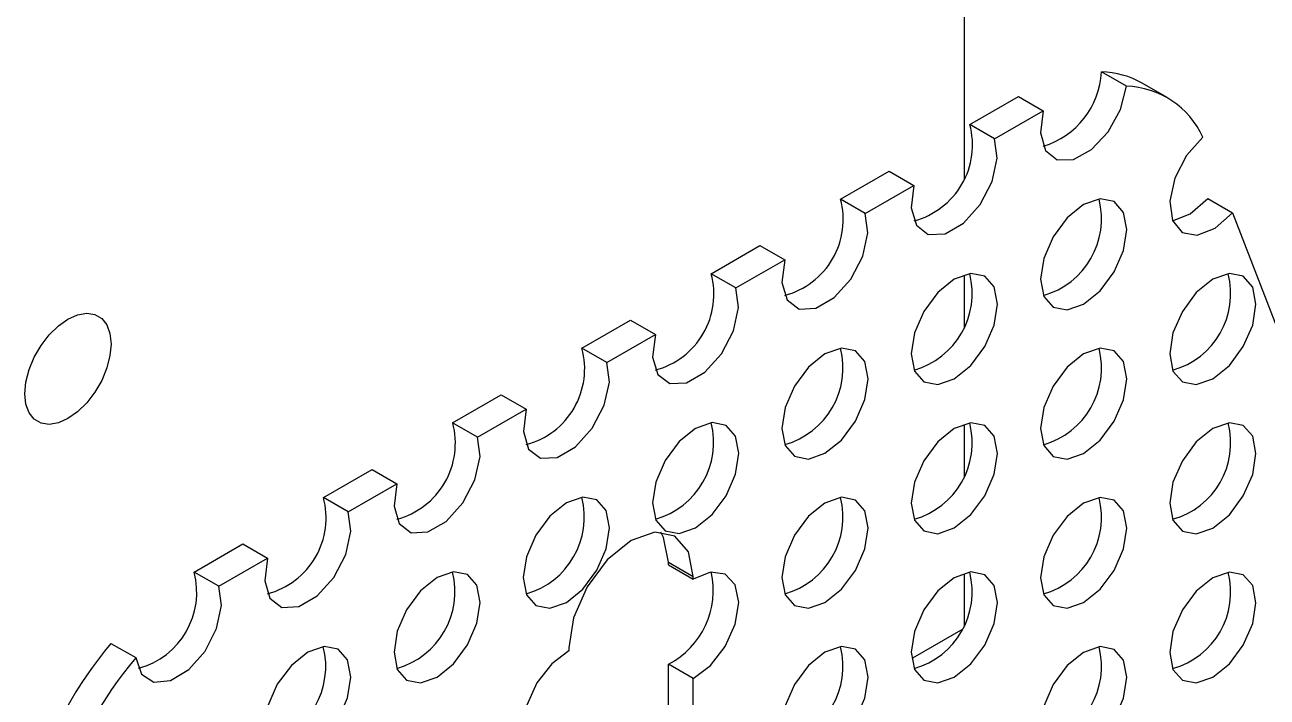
# Model space of a CAD drawing. Extents: x 0 to 7.59, y -7.34 to 0.
# Drawn here: x 5.125 to 6.399, y -5.08 to -4.391 of the extents above; entities that cross this region are included whole.
import ezdxf

# ---------------------------------------------------------------- set-up
doc = ezdxf.new("R2010")
doc.units = 0
doc.header["$LTSCALE"] = 0.5
doc.header["$MEASUREMENT"] = 0
doc.layers.add('Brackets', color=181, linetype='CONTINUOUS')
doc.layers.add('End Cap', color=92, linetype='CONTINUOUS')

msp = doc.modelspace()

# ---------------------------------------------------------------- linework, layer by layer
at = {"layer": 'Brackets', "transparency": 16777216}
for p, q in [((6.2546, -4.4535), (6.2292, -4.4389)), ((6.2963, -4.4651), (6.2709, -4.4505)), ((6.094, -4.4928), (6.144, -4.464)), ((6.144, -4.464), (6.1694, -4.4787)), ((6.1194, -4.5075), (6.1694, -4.4787)), ((6.1194, -4.5075), (6.094, -4.4928)), ((5.9614, -4.5694), (6.0114, -4.5405)), ((6.0114, -4.5405), (6.0368, -4.5552)), ((5.9868, -4.584), (6.0368, -4.5552)), ((5.9868, -4.584), (5.9614, -4.5694)), ((6.338, -4.5687), (6.3634, -4.5833)), ((6.3634, -4.5833), (6.4376, -4.7758)), ((5.8289, -4.6459), (5.8788, -4.6171)), ((5.8788, -4.6171), (5.9042, -4.6317)), ((5.8542, -4.6605), (5.9042, -4.6317)), ((5.8542, -4.6605), (5.8289, -4.6459)), ((5.6963, -4.7224), (5.7462, -4.6936)), ((5.7462, -4.6936), (5.7716, -4.7082)), ((5.7217, -4.7371), (5.7716, -4.7082)), ((5.7217, -4.7371), (5.6963, -4.7224)), ((5.5637, -4.7989), (5.6136, -4.7701)), ((5.6136, -4.7701), (5.639, -4.7847)), ((5.5891, -4.8136), (5.639, -4.7847)), ((5.5891, -4.8136), (5.5637, -4.7989)), ((5.4311, -4.8754), (5.4811, -4.8466)), ((5.4811, -4.8466), (5.5064, -4.8613)), ((5.4565, -4.8901), (5.5064, -4.8613)), ((5.4565, -4.8901), (5.4311, -4.8754)), ((5.2985, -4.952), (5.3485, -4.9231)), ((5.3485, -4.9231), (5.3739, -4.9378)), ((5.3239, -4.9666), (5.3739, -4.9378)), ((5.7849, -4.9418), (5.8103, -4.9564)), ((5.7849, -4.9447), (5.7849, -4.9418)), ((5.3239, -4.9666), (5.2985, -4.952)), ((5.7849, -4.9447), (5.8103, -4.9593)), ((5.8103, -4.9593), (5.8103, -4.9564)), ((5.2133, -5.0252), (5.2387, -5.0398)), ((5.683, -5.0299), (5.683, -5.0328)), ((5.8103, -5.0612), (5.7849, -5.0466)), ((5.7849, -5.0949), (5.7849, -5.0466)), ((5.8103, -5.1095), (5.8103, -5.0612))]:
    msp.add_line(p, q, dxfattribs=at)
at = {"layer": 'Brackets', "transparency": 16777216, "flags": 128}
for points in [[(6.1694, -4.4787), (6.1666, -4.5015), (6.1716, -4.5193), (6.1835, -4.5289), (6.2002, -4.5286), (6.2188, -4.5185), (6.2359, -4.5003), (6.2486, -4.4773), (6.2546, -4.4535)], [(6.0368, -4.5552), (6.034, -4.5783), (6.0392, -4.5962), (6.0515, -4.6056), (6.0687, -4.6048), (6.0875, -4.5939), (6.1046, -4.5749), (6.1169, -4.5513), (6.1222, -4.5274), (6.1194, -4.5075)], [(6.333, -4.5058), (6.3163, -4.5247), (6.3043, -4.5479), (6.2992, -4.5715), (6.3018, -4.5912), (6.3117, -4.6035), (6.3272, -4.6064), (6.3455, -4.5992), (6.3634, -4.5833)], [(6.2107, -4.575), (6.1938, -4.5887), (6.1794, -4.608), (6.1698, -4.6301), (6.1665, -4.6516), (6.1698, -4.6692), (6.1794, -4.6802), (6.1938, -4.683), (6.2107, -4.6771), (6.2276, -4.6635), (6.2419, -4.6441), (6.2515, -4.622), (6.2549, -4.6006), (6.2515, -4.583), (6.2419, -4.5719), (6.2276, -4.5692), (6.2107, -4.575)], [(6.302, -4.5917), (6.3201, -4.5846), (6.338, -4.5687)], [(5.9042, -4.6317), (5.9014, -4.6548), (5.9066, -4.6727), (5.919, -4.6821), (5.9361, -4.6813), (5.9549, -4.6704), (5.9721, -4.6515), (5.9844, -4.6279), (5.9896, -4.6039), (5.9868, -4.584)], [(6.0781, -4.6515), (6.0612, -4.6652), (6.0468, -4.6845), (6.0373, -4.7066), (6.0339, -4.7281), (6.0373, -4.7457), (6.0468, -4.7567), (6.0612, -4.7595), (6.0781, -4.7536), (6.095, -4.74), (6.1093, -4.7206), (6.1189, -4.6986), (6.1223, -4.6771), (6.1189, -4.6595), (6.1093, -4.6485), (6.095, -4.6457), (6.0781, -4.6515)], [(6.3433, -4.6516), (6.3263, -4.6653), (6.312, -4.6846), (6.3024, -4.7067), (6.2991, -4.7282), (6.3024, -4.7458), (6.312, -4.7568), (6.3263, -4.7596), (6.3433, -4.7537), (6.3602, -4.7401), (6.3745, -4.7207), (6.3841, -4.6986), (6.3874, -4.6772), (6.3841, -4.6596), (6.3745, -4.6485), (6.3602, -4.6458), (6.3433, -4.6516)], [(5.7716, -4.7082), (5.7688, -4.7314), (5.7741, -4.7492), (5.7864, -4.7586), (5.8035, -4.7578), (5.8223, -4.7469), (5.8395, -4.728), (5.8518, -4.7044), (5.857, -4.6805), (5.8542, -4.6605)], [(5.9455, -4.7281), (5.9286, -4.7417), (5.9143, -4.7611), (5.9047, -4.7831), (5.9013, -4.8046), (5.9047, -4.8222), (5.9143, -4.8332), (5.9286, -4.836), (5.9455, -4.8301), (5.9624, -4.8165), (5.9768, -4.7972), (5.9863, -4.7751), (5.9897, -4.7536), (5.9863, -4.736), (5.9768, -4.725), (5.9624, -4.7222), (5.9455, -4.7281)], [(6.2107, -4.7281), (6.1938, -4.7418), (6.1794, -4.7611), (6.1698, -4.7832), (6.1665, -4.8047), (6.1698, -4.8223), (6.1794, -4.8333), (6.1938, -4.8361), (6.2107, -4.8302), (6.2276, -4.8166), (6.2419, -4.7972), (6.2515, -4.7752), (6.2549, -4.7537), (6.2515, -4.7361), (6.2419, -4.7251), (6.2276, -4.7223), (6.2107, -4.7281)], [(5.639, -4.7847), (5.6362, -4.8079), (5.6415, -4.8258), (5.6538, -4.8351), (5.6709, -4.8343), (5.6898, -4.8235), (5.7069, -4.8045), (5.7192, -4.7809), (5.7244, -4.757), (5.7217, -4.7371)], [(5.8129, -4.8046), (5.796, -4.8182), (5.7817, -4.8376), (5.7721, -4.8597), (5.7687, -4.8811), (5.7721, -4.8987), (5.7817, -4.9098), (5.796, -4.9125), (5.8129, -4.9067), (5.8298, -4.893), (5.8442, -4.8737), (5.8538, -4.8516), (5.8571, -4.8301), (5.8538, -4.8125), (5.8442, -4.8015), (5.8298, -4.7987), (5.8129, -4.8046)], [(6.0781, -4.8047), (6.0612, -4.8183), (6.0468, -4.8377), (6.0373, -4.8597), (6.0339, -4.8812), (6.0373, -4.8988), (6.0468, -4.9098), (6.0612, -4.9126), (6.0781, -4.9067), (6.095, -4.8931), (6.1093, -4.8738), (6.1189, -4.8517), (6.1223, -4.8302), (6.1189, -4.8126), (6.1093, -4.8016), (6.095, -4.7988), (6.0781, -4.8047)], [(6.3433, -4.8047), (6.3263, -4.8184), (6.312, -4.8377), (6.3024, -4.8598), (6.2991, -4.8813), (6.3024, -4.8989), (6.312, -4.9099), (6.3263, -4.9127), (6.3433, -4.9068), (6.3602, -4.8932), (6.3745, -4.8738), (6.3841, -4.8518), (6.3874, -4.8303), (6.3841, -4.8127), (6.3745, -4.8017), (6.3602, -4.7989), (6.3433, -4.8047)], [(5.5064, -4.8613), (5.5037, -4.8844), (5.5089, -4.9023), (5.5212, -4.9117), (5.5383, -4.9108), (5.5572, -4.9), (5.5743, -4.881), (5.5866, -4.8574), (5.5919, -4.8335), (5.5891, -4.8136)], [(5.6803, -4.8811), (5.6634, -4.8947), (5.6491, -4.9141), (5.6395, -4.9362), (5.6361, -4.9577), (5.6395, -4.9752), (5.6491, -4.9863), (5.6634, -4.9891), (5.6803, -4.9832), (5.6973, -4.9695), (5.7116, -4.9502), (5.7212, -4.9281), (5.7245, -4.9066), (5.7212, -4.889), (5.7116, -4.878), (5.6973, -4.8752), (5.6803, -4.8811)], [(5.9455, -4.8812), (5.9286, -4.8948), (5.9143, -4.9142), (5.9047, -4.9363), (5.9013, -4.9577), (5.9047, -4.9753), (5.9143, -4.9864), (5.9286, -4.9891), (5.9455, -4.9833), (5.9624, -4.9696), (5.9768, -4.9503), (5.9863, -4.9282), (5.9897, -4.9067), (5.9863, -4.8891), (5.9768, -4.8781), (5.9624, -4.8753), (5.9455, -4.8812)], [(6.2107, -4.8813), (6.1938, -4.8949), (6.1794, -4.9143), (6.1698, -4.9363), (6.1665, -4.9578), (6.1698, -4.9754), (6.1794, -4.9864), (6.1938, -4.9892), (6.2107, -4.9833), (6.2276, -4.9697), (6.2419, -4.9504), (6.2515, -4.9283), (6.2549, -4.9068), (6.2515, -4.8892), (6.2419, -4.8782), (6.2276, -4.8754), (6.2107, -4.8813)], [(5.3739, -4.9378), (5.3711, -4.9609), (5.3763, -4.9788), (5.3886, -4.9882), (5.4058, -4.9874), (5.4246, -4.9765), (5.4417, -4.9575), (5.454, -4.9339), (5.4593, -4.91), (5.4565, -4.8901)], [(5.8103, -4.9564), (5.8054, -4.9311), (5.7916, -4.9152), (5.771, -4.9112), (5.7466, -4.9197), (5.7223, -4.9393), (5.7016, -4.9672), (5.6878, -4.999), (5.683, -5.0299)], [(5.7849, -4.9418), (5.78, -4.9164), (5.7771, -4.911)], [(5.5478, -4.9576), (5.5308, -4.9713), (5.5165, -4.9906), (5.5069, -5.0127), (5.5036, -5.0342), (5.5069, -5.0518), (5.5165, -5.0628), (5.5308, -5.0656), (5.5478, -5.0597), (5.5647, -5.0461), (5.579, -5.0267), (5.5886, -5.0046), (5.592, -4.9832), (5.5886, -4.9656), (5.579, -4.9545), (5.5647, -4.9517), (5.5478, -4.9576)], [(5.8103, -5.0612), (5.828, -5.048), (5.8432, -5.0284), (5.8535, -5.0056), (5.8571, -4.9832), (5.8535, -4.9651), (5.8432, -4.9541), (5.828, -4.9521), (5.8103, -4.9593)], [(6.0781, -4.9578), (6.0612, -4.9714), (6.0468, -4.9908), (6.0373, -5.0129), (6.0339, -5.0343), (6.0373, -5.0519), (6.0468, -5.063), (6.0612, -5.0657), (6.0781, -5.0599), (6.095, -5.0462), (6.1093, -5.0269), (6.1189, -5.0048), (6.1223, -4.9833), (6.1189, -4.9657), (6.1093, -4.9547), (6.095, -4.9519), (6.0781, -4.9578)], [(6.3433, -4.9579), (6.3263, -4.9715), (6.312, -4.9909), (6.3024, -5.0129), (6.2991, -5.0344), (6.3024, -5.052), (6.312, -5.063), (6.3263, -5.0658), (6.3433, -5.0599), (6.3602, -5.0463), (6.3745, -5.027), (6.3841, -5.0049), (6.3874, -4.9834), (6.3841, -4.9658), (6.3745, -4.9548), (6.3602, -4.952), (6.3433, -4.9579)], [(5.2387, -5.0398), (5.2447, -5.0567), (5.2574, -5.065), (5.2745, -5.0634), (5.2931, -5.0521), (5.3098, -5.0331), (5.3217, -5.0098), (5.3267, -4.9862), (5.3239, -4.9666)], [(5.4152, -5.0341), (5.3983, -5.0478), (5.3839, -5.0671), (5.3743, -5.0892), (5.371, -5.1107), (5.3743, -5.1283), (5.3839, -5.1393), (5.3983, -5.1421), (5.4152, -5.1362), (5.4321, -5.1226), (5.4464, -5.1032), (5.456, -5.0811), (5.4594, -5.0597), (5.456, -5.0421), (5.4464, -5.0311), (5.4321, -5.0283), (5.4152, -5.0341)], [(5.9455, -5.0343), (5.9286, -5.048), (5.9143, -5.0673), (5.9047, -5.0894), (5.9013, -5.1109), (5.9047, -5.1284), (5.9143, -5.1395), (5.9286, -5.1423), (5.9455, -5.1364), (5.9624, -5.1227), (5.9768, -5.1034), (5.9863, -5.0813), (5.9897, -5.0598), (5.9863, -5.0422), (5.9768, -5.0312), (5.9624, -5.0284), (5.9455, -5.0343)], [(6.2107, -5.0344), (6.1938, -5.048), (6.1794, -5.0674), (6.1698, -5.0895), (6.1665, -5.1109), (6.1698, -5.1285), (6.1794, -5.1396), (6.1938, -5.1423), (6.2107, -5.1365), (6.2276, -5.1228), (6.2419, -5.1035), (6.2515, -5.0814), (6.2549, -5.0599), (6.2515, -5.0423), (6.2419, -5.0313), (6.2276, -5.0285), (6.2107, -5.0344)], [(5.683, -5.0328), (5.6653, -5.046), (5.65, -5.0656), (5.6398, -5.0884), (5.6361, -5.1108), (5.6398, -5.1289), (5.65, -5.1399), (5.6653, -5.1419), (5.683, -5.1347)]]:
    msp.add_lwpolyline(points, dxfattribs=at)
at = {"layer": 'Brackets', "transparency": 16777216}
for centre, radius, start, end in [((6.1446, -4.4341), 0.0847, 287.0265, 356.7847), ((6.2268, -4.5282), 0.0894, 60.4076, 88.4745), ((6.252, -4.5424), 0.0889, 24.2969, 88.3625), ((6.0162, -4.5137), 0.0806, 284.8492, 15.0196), ((5.8836, -4.5902), 0.0806, 284.8492, 15.0196), ((6.1475, -4.5896), 0.0816, 285.6115, 14.4061), ((5.751, -4.6668), 0.0806, 284.8492, 15.0196), ((6.0149, -4.6661), 0.0816, 285.6115, 14.4061), ((6.28, -4.6662), 0.0816, 285.6115, 14.4061), ((5.6185, -4.7433), 0.0806, 284.8492, 15.0196), ((5.8823, -4.7426), 0.0816, 285.6115, 14.4061), ((6.1475, -4.7427), 0.0816, 285.6115, 14.4061), ((5.4859, -4.8198), 0.0806, 284.8492, 15.0196), ((5.7497, -4.8191), 0.0816, 285.6115, 14.4061), ((6.0149, -4.8192), 0.0816, 285.6115, 14.4061), ((6.28, -4.8193), 0.0816, 285.6115, 14.4061), ((5.3533, -4.8963), 0.0806, 284.8492, 15.0196), ((5.6171, -4.8957), 0.0816, 285.6115, 14.4061), ((5.8823, -4.8957), 0.0816, 285.6115, 14.4061), ((6.1475, -4.8958), 0.0816, 285.6115, 14.4061), ((5.2205, -4.9727), 0.0808, 284.9947, 14.874), ((5.4845, -4.9722), 0.0816, 285.6115, 14.4061), ((5.7456, -4.9708), 0.0853, 297.4311, 12.796), ((6.0149, -4.9723), 0.0816, 285.6115, 14.4061), ((6.28, -4.9724), 0.0816, 285.6115, 14.4061), ((5.538, -5.2965), 0.4232, 140.1172, 162.3217), ((5.352, -5.0487), 0.0816, 285.6115, 14.4061), ((5.8823, -5.0489), 0.0816, 285.6115, 14.4061), ((6.1475, -5.0489), 0.0816, 285.6115, 14.4061), ((5.5634, -5.3112), 0.4232, 140.1172, 162.3217)]:
    msp.add_arc(centre, radius, start, end, dxfattribs=at)
at = {"layer": 'End Cap', "linetype": 'Continuous', "transparency": 16777216}
for p, q in [((6.0884, -2.2177), (6.0884, -4.5494)), ((6.0884, -4.648), (6.0884, -4.7015)), ((6.0884, -4.8011), (6.0884, -4.8546)), ((6.0884, -4.9542), (6.0884, -5.0078)), ((6.087, -5.0105), (6.0351, -5.0405))]:
    msp.add_line(p, q, dxfattribs=at)
at = {"layer": 'End Cap', "linetype": 'Continuous', "transparency": 16777216, "flags": 128}
msp.add_lwpolyline([(5.125, -4.769), (5.1261, -4.757), (5.1294, -4.7443), (5.1346, -4.7316), (5.1416, -4.7195), (5.15, -4.7085), (5.1594, -4.6994), (5.1692, -4.6924), (5.179, -4.688), (5.1884, -4.6864), (5.1968, -4.6876), (5.2038, -4.6917), (5.209, -4.6983), (5.2123, -4.7072), (5.2134, -4.718), (5.2123, -4.7299), (5.209, -4.7426), (5.2038, -4.7553), (5.1968, -4.7675), (5.1884, -4.7784), (5.179, -4.7875), (5.1692, -4.7945), (5.1594, -4.7989), (5.15, -4.8005), (5.1416, -4.7993), (5.1346, -4.7952), (5.1294, -4.7886), (5.1261, -4.7797), (5.125, -4.769)], dxfattribs=at)

doc.saveas('drawing.dxf')
